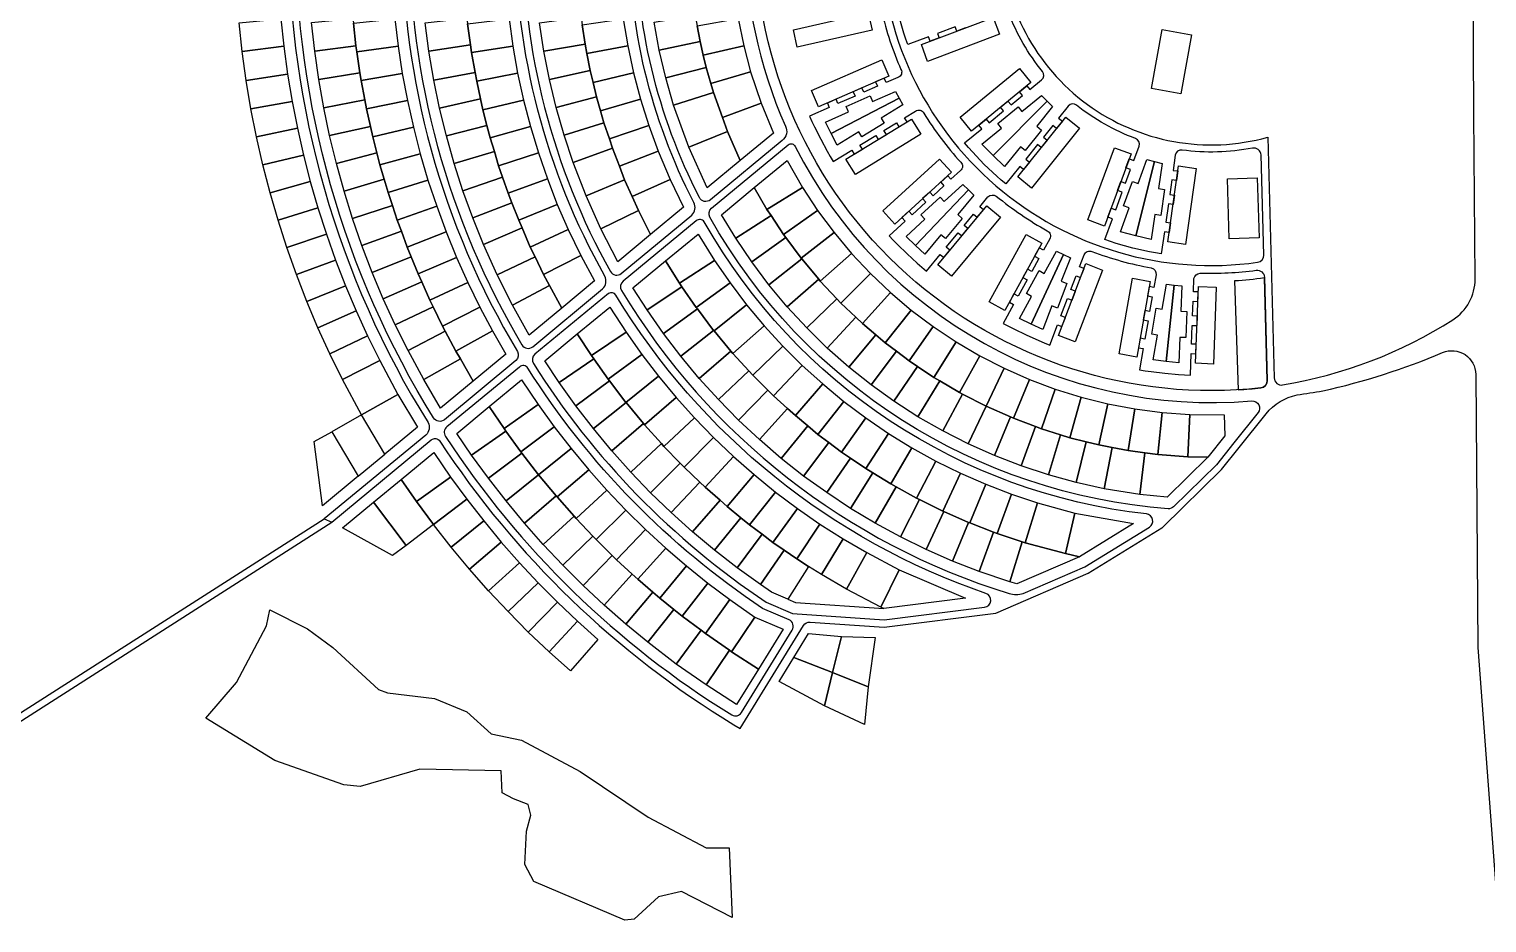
# Model space of a CAD drawing. Header units: millimetres. Extents: x -2529 to 8314, y -4885 to 3935.
# Drawn here: x -354 to 867, y -2518 to -1770 of the extents above; entities that cross this region are included whole.
import ezdxf

# ---------------------------------------------------------------- set-up
doc = ezdxf.new("R2010")
doc.units = ezdxf.units.MM
for name, color, linetype, true_color in [('благоустройство_внутридворовые_дороги', 18, 'Continuous', 0x000000), ('благоустройство_спорт', 18, 'Continuous', 0x000000), ('дома_зона застройки', 18, 'Continuous', 0x000000), ('Участки_зона_Ж_1_1_18_08_034001_2518', 18, 'Continuous', 0x000000)]:
    doc.layers.add(name, color=color, linetype=linetype, true_color=true_color)
doc.layers.add('торговый_центр_здание', color=250, linetype='Continuous', transparency=0.4)

msp = doc.modelspace()

# ---------------------------------------------------------------- linework, layer by layer
at = {"layer": 'благоустройство_внутридворовые_дороги'}
for points in [[(460.4, -1697.1, 0.485066), (683.4, -1860.2), (688.9, -2061.9, 0.454932), (695.9, -2067.7, 0.101008), (838.5, -2013.1, 0.258316), (857.1, -1979), (856.1, -1840.6), (853.9, -1400.1, 0.257989)], [(-15.2, -2095.4, -0.140411), (-130.6, -1688.8, -0.413445), (-124.6, -1682.8), (-49.2, -1682.8, -0.341353), (-41.6, -1688.8, 0.136717), (55, -2039.6, -0.322362), (53.7, -2047.3), (-6.2, -2096.9, -0.454331), (-15.2, -2095.4, 0.142692)], [(58.8, -2034.2, 0.460125), (67.8, -2035.7), (126.4, -1987.2, 0.328711), (128.2, -1976.6, -0.129688), (53.4, -1688.7, 0.391191), (47.8, -1682.7), (-29.6, -1682.8, 0.413265), (-35.6, -1688.8, 0.135684), (58.8, -2034.2, 0.138336)], [(132.9, -1972.7, 0.468048), (142, -1974.4), (201, -1925.6, 0.331334), (202.7, -1914.8, -0.120891), (148.3, -1688.7, 0.412127), (142.4, -1682.7), (65.4, -1682.7, 0.413073), (59.4, -1688.7, 0.129217), (132.9, -1972.7, 0.132383)], [(-136.6, -1691.8, 0.13968), (-19.8, -2099.3, -0.342038), (-21.7, -2109.7), (-106.8, -2180), (-100.5, -2182.6), (-17.1, -2113.7, -0.429797), (-10, -2114.7, 0.112035), (236.4, -2352.3), (241.6, -2355.4), (294.7, -2269.1, -0.279244), (300.3, -2266.3), (362.3, -2270.7), (455.6, -2258.8), (532.9, -2225.5), (594.8, -2187.4, 0.05626), (595.9, -2186.6), (644.8, -2138.6), (659.6, -2120.1), (682.2, -2091.8, -0.17717), (708, -2076.1, 0.002751), (729.6, -2072.7, 0.044907), (829.9, -2040.6, -0.534422), (857.6, -2058.9), (859.3, -2287.6), (876.8, -2518.3)], [(360.1, -1754.6, 0.045556), (376.2, -1803.5, -0.491257), (373.7, -1810.1), (363.8, -1814.4), (362.2, -1810.7), (354.9, -1813.9), (356.5, -1817.6), (345.2, -1822.6), (343.6, -1818.9), (336.2, -1822.1), (337.8, -1825.8), (323.5, -1832), (321.9, -1828.3), (314.6, -1831.6), (316.2, -1835.2), (299.6, -1842.5), (301.7, -1847), (303.9, -1851.6), (309, -1861.8), (314.5, -1871.9), (317, -1876.3), (317, -1876.3), (319.5, -1880.6), (335, -1871.1), (337.1, -1874.5), (343.9, -1870.3), (341.8, -1866.9), (355.1, -1858.8), (357.2, -1862.2), (364, -1858), (361.9, -1854.6), (372.4, -1848.1), (374.5, -1851.5), (381.3, -1847.3), (379.2, -1843.9), (388.5, -1838.3, -0.442472), (395.3, -1840, 0.045603), (426.3, -1881.2, -0.450477), (426.1, -1888.2), (418.1, -1895.5), (415.4, -1892.5), (409.5, -1897.9), (412.2, -1900.9), (403.1, -1909.2), (400.4, -1906.2), (394.4, -1911.6), (397.2, -1914.6), (385.6, -1925.1), (382.9, -1922.2), (377, -1927.6), (379.7, -1930.5), (366.3, -1942.7), (369.8, -1946.4), (373.3, -1950), (381.5, -1958), (389.9, -1965.8), (393.7, -1969.1), (393.7, -1969.1), (397.5, -1972.4), (409, -1958.5), (412.1, -1961), (417.2, -1954.9), (414.1, -1952.3), (424.1, -1940.3), (427.2, -1942.8), (432.3, -1936.7), (429.2, -1934.1), (437.1, -1924.6), (440.2, -1927.2), (445.3, -1921), (442.2, -1918.5), (449.1, -1910.1, -0.320327), (456.1, -1909.6, 0.045664), (498.8, -1938.6, -0.425433), (500.8, -1945.3), (495.6, -1954.8), (492.1, -1952.9), (488.2, -1959.9), (491.7, -1961.9), (485.8, -1972.6), (482.3, -1970.7), (478.4, -1977.7), (482, -1979.7), (474.4, -1993.3), (470.9, -1991.4), (467.1, -1998.4), (470.6, -2000.4), (461.9, -2016.2), (466.3, -2018.6), (470.7, -2020.8), (481.1, -2025.8), (491.6, -2030.5), (496.2, -2032.4), (500.9, -2034.3), (507.3, -2017.4), (511.1, -2018.8), (514, -2011.3), (510.2, -2009.9), (515.7, -1995.3), (519.5, -1996.7), (522.4, -1989.3), (518.6, -1987.8), (523, -1976.3), (526.7, -1977.7), (529.6, -1970.3), (525.8, -1968.8), (529.7, -1958.7, -0.419808), (536.1, -1955.9, 0.045622), (585.9, -1969.7, -0.370806), (590, -1975.4), (588.1, -1986.1), (584.1, -1985.4), (582.7, -1993.2), (586.7, -1993.9), (584.5, -2006.1), (580.6, -2005.4), (579.2, -2013.2), (583.2, -2013.9), (580.4, -2029.3), (576.5, -2028.6), (575.1, -2036.5), (579, -2037.2), (575.9, -2055), (580.8, -2055.8), (585.8, -2056.5), (597.2, -2057.9), (608.7, -2059), (613.7, -2059.3), (618.6, -2059.6), (619.3, -2041.5), (623.3, -2041.6), (623.6, -2033.6), (619.6, -2033.5), (620.2, -2017.9), (624.2, -2018), (624.5, -2010), (620.5, -2009.9), (620.9, -1997.6), (624.9, -1997.7), (625.2, -1989.7), (621.2, -1989.6), (621.6, -1978.7, -0.304827), (626.8, -1974, 0.041555), (673.8, -1971.7, -0.445525), (680.6, -1977.5), (682.9, -2064.1, -0.390301), (677.6, -2070.2, -0.447208), (254.5, -1690.5, -0.423116)], [(359.3, -1693.8, 0.452605), (674.9, -1965, 0.381503), (680.1, -1958.9), (677.8, -1875.1, 0.462873), (670.6, -1869.4, -0.081623), (611.7, -1871, 0.412647), (606, -1875.3), (604.2, -1888), (608.2, -1888.5), (607.1, -1896.5), (603.1, -1895.9), (601.4, -1908.1), (605.4, -1908.7), (604.3, -1916.6), (600.3, -1916), (598.1, -1931.5), (602.1, -1932), (600.9, -1940), (597, -1939.4), (594.3, -1957.9), (589.4, -1957.1), (584.5, -1956.2), (570.4, -1953.1), (556.4, -1949.2), (551.7, -1947.6), (546.9, -1946), (546.9, -1946), (553.4, -1928.5), (549.6, -1927.1), (552.4, -1919.6), (556.1, -1921), (561.5, -1906.3), (557.7, -1904.9), (560.5, -1897.4), (564.3, -1898.8), (568.5, -1887.2), (564.7, -1885.8), (567.5, -1878.3), (571.2, -1879.7), (575.7, -1867.7, 0.412647), (572.7, -1861.3, -0.078405), (523.3, -1833.4, 0.412647), (516.3, -1834.2), (508.3, -1844.2), (511.4, -1846.7), (506.4, -1853), (503.3, -1850.5), (495.6, -1860.1), (498.7, -1862.6), (493.7, -1868.8), (490.6, -1866.3), (480.8, -1878.5), (484, -1881), (479, -1887.3), (475.8, -1884.8), (464.2, -1899.4), (460.3, -1896.2), (456.6, -1892.9), (446, -1883), (432.7, -1868.8), (429.4, -1865), (429.4, -1865), (443.9, -1853.2), (441.4, -1850.1), (447.6, -1845), (450.1, -1848.1), (462.2, -1838.2), (459.6, -1835.1), (465.8, -1830.1), (468.4, -1833.2), (477.9, -1825.4), (475.4, -1822.3), (481.6, -1817.2), (484.1, -1820.3), (494, -1812.2, 0.412647), (494.8, -1805.2, -0.078417), (466.4, -1756.1, 0.412647)]]:
    msp.add_lwpolyline(points, format="xyb", dxfattribs=at)
for points in [[(245.6, -1690.2, 0.106315), (279.5, -1850.9, -0.358213), (276.7, -1863.1), (216.6, -1912.7, -0.479156), (207.4, -1910.8, -0.120211), (154.3, -1688.7, -0.412833), (160.3, -1682.7), (238.3, -1682.7, -0.420292)], [(675.3, -2090.9), (654.9, -2116.3), (640.4, -2134.6), (604.6, -2169.7, -0.21595), (599.9, -2171.4, -0.250759), (216.2, -1927.2, -0.362998), (217.6, -1919.7), (281.8, -1866.6, -0.478902), (287.6, -1867.9, 0.306064), (670.1, -2081.1, -0.658552)], [(581.8, -2175.8, -0.240391), (211.5, -1931.1, 0.453), (204.8, -1930.3), (143.5, -1980.9, 0.371417), (142.2, -1988.6, 0.184563), (466.8, -2242.3, 0.165871), (478.7, -2242.3), (530.1, -2220.1), (584.3, -2186.8, 0.713509)], [(446.2, -2253.9, 0.794182), (447.4, -2242.3, -0.175948), (137.5, -1992.5, 0.406063), (131.2, -1991.1), (69.6, -2042, 0.377523), (68.4, -2049.8, 0.10499), (263.3, -2249.6), (285.5, -2259.2), (362.1, -2264.6)], [(285.2, -2273.1, 0.45699), (282.5, -2264.5), (260.4, -2254.9, -0.104905), (63.7, -2053.7, 0.474893), (56.7, -2052.7), (-4.1, -2102.9, 0.382011), (-5.3, -2110.8, 0.110293), (234.5, -2344.1, 0.414166), (242.7, -2342.1)]]:
    msp.add_lwpolyline(points, format="xyb", close=True, dxfattribs=at)
for points in [[(430.4, -1768.6), (422.9, -1771.5), (421.5, -1767.7), (406.9, -1773.3), (408.3, -1777), (400.8, -1779.8), (399.4, -1776.1), (381.9, -1782.7), (380.3, -1778), (378.7, -1773.2), (374.6, -1759.3)], [(-1443.1, -2402.5), (-977.6, -2294.6), (-965.3, -2292.6), (-949.8, -2292.4), (-872, -2300.6), (-710.2, -2320.1), (-666.1, -2328.1), (-584.9, -2347.2), (-487.8, -2391.3), (-463, -2392.2), (-417.9, -2378.4), (-106.8, -2180)], [(-1441.7, -2408.3), (-976.4, -2300.5), (-964.8, -2298.6), (-950.1, -2298.4), (-872.7, -2306.6), (-711.1, -2326.1), (-667.3, -2334), (-586.8, -2352.9), (-489.2, -2397.2), (-462.3, -2398.2), (-415.4, -2383.9), (-100.5, -2182.6)]]:
    msp.add_lwpolyline(points, dxfattribs=at)
at = {"layer": 'благоустройство_спорт'}
for points in [[(317.9, -1857.2), (312.9, -1847.6), (332.3, -1839.1), (330.3, -1834.5), (350.4, -1825.7), (352.4, -1830.3), (371.8, -1821.8), (374.8, -1827.4)], [(317.9, -1857.2), (374.8, -1827.4), (377.8, -1833.1), (359.7, -1844.2), (362.3, -1848.4), (343.6, -1860), (341, -1855.7), (322.9, -1866.8)], [(453.5, -1875.4), (444, -1866), (460.4, -1852.6), (457.3, -1848.7), (474.3, -1834.8), (477.5, -1838.7), (493.9, -1825.2), (498.6, -1829.9)], [(453.5, -1875.4), (498.6, -1829.9), (503.2, -1834.5), (490, -1851.1), (494, -1854.2), (480.2, -1871.4), (476.3, -1868.3), (463, -1884.8)], [(573, -1942.7), (560, -1939.4), (567.3, -1919.5), (562.6, -1917.8), (570.2, -1897.2), (574.9, -1898.9), (582.2, -1879), (588.6, -1880.6)], [(573, -1942.7), (588.6, -1880.6), (595, -1882.2), (592, -1903.2), (596.9, -1903.9), (593.9, -1925.7), (588.9, -1925), (585.9, -1945.9)], [(388.4, -1950.8), (380.5, -1943.3), (396.2, -1929), (392.8, -1925.3), (409.1, -1910.5), (412.4, -1914.2), (428.1, -1899.9), (432.7, -1904.3)], [(388.4, -1950.8), (432.7, -1904.3), (437.3, -1908.7), (423.8, -1925), (427.6, -1928.2), (413.6, -1945.1), (409.7, -1941.9), (396.2, -1958.3)], [(485.3, -2016.7), (475.5, -2012.2), (485.7, -1993.6), (481.3, -1991.2), (491.9, -1971.9), (496.3, -1974.4), (506.5, -1955.8), (512.3, -1958.5)], [(495.1, -2021.3), (485.3, -2016.7), (512.3, -1958.5), (518.1, -1961.2), (510.5, -1980.9), (515.2, -1982.7), (507.4, -2003.3), (502.7, -2001.5)], [(590.1, -2003.4), (595, -2004.3), (598.7, -1983.4), (605, -1984.1), (598.3, -2048), (587.5, -2046.8), (591.2, -2026), (586.3, -2025.1)], [(605, -1984.1), (611.4, -1984.8), (610.6, -2006), (615.6, -2006.1), (614.8, -2028.1), (609.8, -2027.9), (609, -2049.1), (598.3, -2048)]]:
    msp.add_lwpolyline(points, close=True, dxfattribs=at)
msp.add_lwpolyline([(658.7, -2071.8, 0.012438), (677.6, -2070.2, 0.390301), (682.9, -2064.1), (680.6, -1978.1, -0.019446), (655.7, -1980.6)], format="xyb", close=True, dxfattribs=at)
at = {"layer": 'дома_зона застройки'}
for points in [[(286.1, -1770.3), (348.8, -1756.1), (352.1, -1770.6), (289.4, -1784.9)], [(393.3, -1782.7), (453.5, -1759.9), (458.8, -1773.9), (398.6, -1796.7)], [(301.3, -1821.1), (360.2, -1795.3), (366.2, -1809), (307.3, -1834.8)], [(425.7, -1843.5), (475.5, -1802.8), (485, -1814.4), (435.2, -1855.1)], [(474, -1893.5), (514.2, -1843.3), (525.9, -1852.6), (485.7, -1902.9)], [(330.2, -1878.7), (385.1, -1845), (392.9, -1857.8), (338.1, -1891.5)], [(361, -1921.9), (408.5, -1878.5), (418.6, -1889.6), (371.1, -1933)], [(555, -1869), (569, -1874.2), (546.8, -1934.6), (532.8, -1929.5)], [(608.8, -1884.2), (623.6, -1886.3), (614.6, -1950), (599.8, -1947.9)], [(407, -1967.2), (448.1, -1917.6), (459.6, -1927.2), (418.5, -1976.7)], [(450.1, -1998.2), (481.1, -1941.8), (494.2, -1949), (463.2, -2005.4)], [(508.3, -2026.3), (531.2, -1966.1), (545.1, -1971.5), (522.2, -2031.6)], [(559, -2041.8), (570.2, -1978.4), (584.9, -1981), (573.7, -2044.4)], [(623, -2049.6), (625.4, -1985.3), (640.3, -1985.8), (638, -2050.2)]]:
    msp.add_lwpolyline(points, close=True, dxfattribs=at)
at = {"layer": 'торговый_центр_здание'}
for points in [[(610.7, -1823.9), (586.1, -1819.4), (595.1, -1769.9), (619.7, -1774.4)], [(676.2, -1944.6), (651.2, -1945.4), (649.6, -1895), (674.6, -1894.2)]]:
    msp.add_lwpolyline(points, close=True, dxfattribs=at)
at = {"layer": 'Участки_зона_Ж_1_1_18_08_034001_2518'}
for points in [[(-175.4, -1788.3), (-177.9, -1764.4), (-143.1, -1761.2), (-140.7, -1784.1)], [(-114.8, -1788.1), (-117.4, -1764.2), (-82.8, -1760.8), (-82.4, -1764.8), (-80.2, -1783.7)], [(-79.6, -1788.8), (-80.2, -1783.7), (-82.4, -1764.8), (-47.6, -1761.2), (-44.9, -1784)], [(-19.1, -1788.1), (-22.2, -1764.3), (12.7, -1760.4), (13.2, -1765.3), (15.7, -1782.9)], [(16.6, -1789.4), (15.7, -1782.9), (13.2, -1765.3), (48, -1761.2), (51.1, -1783.9)], [(73.6, -1764.4), (108.3, -1759.8), (109.2, -1766), (111.7, -1782.2), (77.2, -1788.2)], [(109.2, -1766), (143.7, -1761), (147.5, -1783.7), (113.2, -1790.2), (111.7, -1782.2)], [(173.7, -1787.3), (169.4, -1763.8), (204, -1758.4), (205.6, -1767), (208, -1780.1)], [(205.6, -1767), (239.8, -1760.9), (244.5, -1783.6), (210.7, -1791.6), (208, -1780.1)], [(77.2, -1788.2), (111.7, -1782.2), (113.2, -1790.2), (116, -1804.4), (81.8, -1811.8)], [(179.2, -1810.6), (173.7, -1787.3), (208, -1780.1), (210.7, -1791.6), (213, -1801.7)], [(-172.1, -1812.7), (-175.4, -1788.3), (-140.7, -1784.1), (-137.5, -1807.5)], [(-111.4, -1811.8), (-114.8, -1788.1), (-80.2, -1783.7), (-79.6, -1788.8), (-76.9, -1806.3)], [(-75.9, -1812.7), (-76.9, -1806.3), (-79.6, -1788.8), (-44.9, -1784), (-41.4, -1806.8)], [(-15, -1812.4), (-19.1, -1788.1), (15.7, -1782.9), (16.6, -1789.4), (19.5, -1805.9)], [(20.9, -1813.4), (19.5, -1805.9), (16.6, -1789.4), (51.1, -1783.9), (55.2, -1806.6)], [(113.2, -1790.2), (147.5, -1783.7), (152.3, -1806.2), (118.4, -1814.3), (116, -1804.4)], [(210.7, -1791.6), (244.5, -1783.6), (250.3, -1805.4), (217, -1815.3), (213, -1801.7)], [(-107.2, -1835.5), (-111.4, -1811.8), (-76.9, -1806.3), (-75.9, -1812.7), (-72.9, -1828.8)], [(-71.4, -1836.4), (-72.9, -1828.8), (-75.9, -1812.7), (-41.4, -1806.8), (-37.1, -1829.4)], [(-10.2, -1835.9), (-15, -1812.4), (19.5, -1805.9), (20.9, -1813.4), (24.1, -1828.2)], [(26.1, -1837.2), (24.1, -1828.2), (20.9, -1813.4), (55.2, -1806.6), (60.1, -1829.1)], [(81.8, -1811.8), (116, -1804.4), (118.4, -1814.3), (121.3, -1826.4), (87.5, -1835.3)], [(118.4, -1814.3), (152.3, -1806.2), (158.2, -1828.4), (124.6, -1838), (121.3, -1826.4)], [(185.8, -1833.5), (179.2, -1810.6), (213, -1801.7), (217, -1815.3), (219.2, -1822.9)], [(217, -1815.3), (250.3, -1805.4), (259.1, -1831.6), (226.7, -1843.7), (219.2, -1822.9)], [(-168.2, -1836.4), (-172.1, -1812.7), (-137.5, -1807.5), (-133.7, -1830.2)], [(-163.5, -1860), (-168.2, -1836.4), (-133.7, -1830.2), (-129.3, -1852.7)], [(-102.3, -1858.9), (-107.2, -1835.5), (-72.9, -1828.8), (-71.4, -1836.4), (-68.1, -1851.2)], [(-66.1, -1860), (-68.1, -1851.2), (-71.4, -1836.4), (-37.1, -1829.4), (-32.1, -1851.8)], [(-10.2, -1835.9), (24.1, -1828.2), (26.1, -1837.2), (29.5, -1850.3), (-4.5, -1859.2)], [(32.2, -1860.8), (29.5, -1850.3), (26.1, -1837.2), (60.1, -1829.1), (65.9, -1851.3)], [(87.5, -1835.3), (121.3, -1826.4), (124.6, -1838), (127.5, -1848.1), (94.1, -1858.4)], [(124.6, -1838), (158.2, -1828.4), (165, -1850.3), (132, -1861.5), (127.5, -1848.1)], [(198.6, -1868.6), (185.8, -1833.5), (219.2, -1822.9), (226.7, -1843.7), (230.9, -1855.4)], [(226.7, -1843.7), (259.1, -1831.6), (269.4, -1856.7), (241.6, -1879.7), (230.9, -1855.4)], [(-158.2, -1883.4), (-163.5, -1860), (-129.3, -1852.7), (-124.2, -1875.2)], [(-96.6, -1882.3), (-102.3, -1858.9), (-68.1, -1851.2), (-66.1, -1860), (-62.7, -1873.4)], [(-60.1, -1883.4), (-62.7, -1873.4), (-66.1, -1860), (-32.1, -1851.8), (-26.4, -1874.1)], [(-4.5, -1859.2), (29.5, -1850.3), (32.2, -1860.8), (35.7, -1872.1), (2, -1882.3)], [(39.3, -1884.1), (35.7, -1872.1), (32.2, -1860.8), (65.9, -1851.3), (72.6, -1873.3)], [(94.1, -1858.4), (127.5, -1848.1), (132, -1861.5), (134.7, -1869.5), (101.7, -1881.3)], [(132, -1861.5), (165, -1850.3), (172.9, -1871.9), (140.5, -1884.6), (134.7, -1869.5)], [(198.6, -1868.6), (230.9, -1855.4), (241.6, -1879.7), (214, -1902.6)], [(-152.2, -1906.7), (-158.2, -1883.4), (-124.2, -1875.2), (-118.5, -1897.4)], [(-90.2, -1905.4), (-96.6, -1882.3), (-62.7, -1873.4), (-60.1, -1883.4), (-56.5, -1895.4)], [(-53.3, -1906.6), (-56.5, -1895.4), (-60.1, -1883.4), (-26.4, -1874.1), (-19.9, -1896.2)], [(9.4, -1905.1), (2, -1882.3), (35.7, -1872.1), (39.3, -1884.1), (42.6, -1893.8)], [(47.2, -1907.1), (42.6, -1893.8), (39.3, -1884.1), (72.6, -1873.3), (80.1, -1895.1)], [(101.7, -1881.3), (134.7, -1869.5), (140.5, -1884.6), (144.8, -1895.9), (112.5, -1909.4)], [(151.2, -1910), (144.8, -1895.9), (140.5, -1884.6), (172.9, -1871.9), (182.9, -1895.7)], [(264, -1920.7), (253.4, -1902.4), (280.8, -1879.8), (293.8, -1902.3)], [(-145.5, -1929.8), (-152.2, -1906.7), (-118.5, -1897.4), (-112.1, -1919.5)], [(-83.1, -1928.3), (-90.2, -1905.4), (-56.5, -1895.4), (-53.3, -1906.6), (-49.7, -1917.3)], [(-45.6, -1929.6), (-49.7, -1917.3), (-53.3, -1906.6), (-19.9, -1896.2), (-12.6, -1918)], [(9.4, -1905.1), (42.6, -1893.8), (47.2, -1907.1), (50.4, -1915.2), (17.6, -1927.7)], [(47.2, -1907.1), (80.1, -1895.1), (88.4, -1916.5), (56.1, -1929.8), (50.4, -1915.2)], [(112.5, -1909.4), (144.8, -1895.9), (151.2, -1910), (156.4, -1921.7), (124.9, -1936.9)], [(156.4, -1921.7), (151.2, -1910), (182.9, -1895.7), (194.2, -1918.9), (166.6, -1941.7)], [(237.8, -1944.8), (226, -1925.1), (253.4, -1902.4), (264, -1920.7), (267.5, -1925.9)], [(277.8, -1941.6), (267.5, -1925.9), (264, -1920.7), (293.8, -1902.3), (306.4, -1921.5)], [(26.6, -1950), (17.6, -1927.7), (50.4, -1915.2), (56.1, -1929.8), (58.9, -1936.2)], [(65.8, -1952.2), (58.9, -1936.2), (56.1, -1929.8), (88.4, -1916.5), (97.6, -1937.6)], [(-138.2, -1952.6), (-145.5, -1929.8), (-112.1, -1919.5), (-105, -1941.4)], [(-75.2, -1951), (-83.1, -1928.3), (-49.7, -1917.3), (-45.6, -1929.6), (-42.2, -1938.9)], [(-37.3, -1952.2), (-42.2, -1938.9), (-45.6, -1929.6), (-12.6, -1918), (-4.7, -1939.6)], [(124.9, -1936.9), (156.4, -1921.7), (166.6, -1941.7), (139.1, -1964.5)], [(237.8, -1944.8), (267.5, -1925.9), (277.8, -1941.6), (279.8, -1944.3), (251.3, -1964.7)], [(292.7, -1961.6), (279.8, -1944.3), (277.8, -1941.6), (306.4, -1921.5), (320.2, -1940)], [(-66.6, -1973.4), (-75.2, -1951), (-42.2, -1938.9), (-37.3, -1952.2), (-34, -1960.3)], [(-28.2, -1974.6), (-34, -1960.3), (-37.3, -1952.2), (-4.7, -1939.6), (4, -1960.9)], [(38.1, -1975.5), (26.6, -1950), (58.9, -1936.2), (65.8, -1952.2), (69.8, -1960.4)], [(76.9, -1975.2), (69.8, -1960.4), (65.8, -1952.2), (97.6, -1937.6), (108.1, -1959.3)], [(308.7, -1980.8), (307.4, -1979.2), (293.1, -1962.2), (292.7, -1961.6), (320.2, -1940), (334.9, -1957.6)], [(-130.1, -1975.3), (-138.2, -1952.6), (-105, -1941.4), (-97.3, -1963.1)], [(190.8, -1982.6), (179.1, -1963.8), (206.4, -1941.3), (220.1, -1963.4)], [(265.7, -1983.9), (251.3, -1964.7), (279.8, -1944.3), (292.7, -1961.6), (293.1, -1962.2)], [(-121.4, -1997.7), (-130.1, -1975.3), (-97.3, -1963.1), (-89, -1984.6)], [(-57.3, -1995.5), (-66.6, -1973.4), (-34, -1960.3), (-28.2, -1974.6), (-25.1, -1981.4)], [(-18.3, -1996.7), (-25.1, -1981.4), (-28.2, -1974.6), (4, -1960.9), (13.4, -1981.9)], [(50.9, -2001), (38.1, -1975.5), (69.8, -1960.4), (76.9, -1975.2), (82, -1984.5)], [(92.1, -2003.3), (82, -1984.5), (76.9, -1975.2), (108.1, -1959.3), (119.5, -1980.6)], [(163.6, -2004.9), (151.8, -1986.4), (179.1, -1963.8), (190.8, -1982.6), (192.8, -1985.5)], [(204.8, -2002.8), (192.8, -1985.5), (190.8, -1982.6), (220.1, -1963.4), (233.1, -1982.3)], [(281, -2002.3), (265.7, -1983.9), (293.1, -1962.2), (307.4, -1979.2)], [(325.8, -1999.1), (322.5, -1995.5), (308.7, -1980.8), (334.9, -1957.6), (350.7, -1974.4)], [(344, -2016.3), (338.4, -2011), (325.8, -1999.1), (350.7, -1974.4), (367.4, -1990.2)], [(-112.1, -2019.8), (-121.4, -1997.7), (-89, -1984.6), (-80.1, -2005.7)], [(-47.3, -2017.3), (-57.3, -1995.5), (-25.1, -1981.4), (-18.3, -1996.7), (-15.6, -2002.2)], [(-7.7, -2018.4), (-15.6, -2002.2), (-18.3, -1996.7), (13.4, -1981.9), (23.5, -2002.5)], [(64.8, -2025.9), (50.9, -2001), (82, -1984.5), (92.1, -2003.3)], [(177.3, -2024.6), (163.6, -2004.9), (192.8, -1985.5), (204.8, -2002.8), (205.7, -2004)], [(219.7, -2022.4), (219.3, -2022), (205.7, -2004), (204.8, -2002.8), (233.1, -1982.3), (247, -2000.6)], [(297.3, -2020), (281, -2002.3), (307.4, -1979.2), (308.7, -1980.8), (322.5, -1995.5)], [(-36.6, -2038.8), (-47.3, -2017.3), (-15.6, -2002.2), (-7.7, -2018.4), (-5.4, -2022.7)], [(235.4, -2041.3), (233.7, -2039.3), (219.7, -2022.4), (247, -2000.6), (261.8, -2018.3)], [(297.3, -2020), (322.5, -1995.5), (325.8, -1999.1), (338.4, -2011), (314.5, -2036.8)], [(363.1, -2032.5), (355.1, -2025.7), (344, -2016.3), (367.4, -1990.2), (384.9, -2005.1)], [(-102.1, -2041.7), (-112.1, -2019.8), (-80.1, -2005.7), (-70.5, -2026.7)], [(3.4, -2039.3), (-5.4, -2022.7), (-7.7, -2018.4), (23.5, -2002.5), (34.1, -2022.5)], [(105.1, -2025), (132.4, -2002.5), (146, -2023.4), (117, -2043.1)], [(191.9, -2043.7), (177.3, -2024.6), (205.7, -2004), (219.3, -2022)], [(338.4, -2011), (344, -2016.3), (355.1, -2025.7), (332.5, -2052.7), (314.5, -2036.8)], [(383, -2047.5), (372.4, -2039.5), (363.1, -2032.5), (384.9, -2005.1), (403.3, -2018.9)], [(-23.4, -2063.2), (-36.6, -2038.8), (-5.4, -2022.7), (3.4, -2039.3), (7.2, -2045.9)], [(18, -2064.6), (7.2, -2045.9), (3.4, -2039.3), (34.1, -2022.5), (45.3, -2042)], [(90.1, -2065.8), (77.9, -2047.4), (105.1, -2025), (117, -2043.1), (119, -2045.9)], [(117, -2043.1), (146, -2023.4), (159.2, -2042.2), (131.1, -2063), (119, -2045.9)], [(207.2, -2062.2), (191.9, -2043.7), (219.3, -2022), (219.7, -2022.4), (233.7, -2039.3)], [(252.1, -2059.5), (248.8, -2056), (235.4, -2041.3), (261.8, -2018.3), (277.3, -2035.3)], [(351.2, -2067.6), (332.5, -2052.7), (355.1, -2025.7), (363.1, -2032.5), (372.4, -2039.5)], [(403.3, -2018.9), (422.5, -2031.7), (403.8, -2061.4), (390, -2052.2), (383, -2047.5)], [(-91.5, -2063.2), (-102.1, -2041.7), (-70.5, -2026.7), (-60.3, -2047.3)], [(277.3, -2035.3), (293.6, -2051.5), (269.5, -2076.9), (264.6, -2072), (252.1, -2059.5)], [(422.5, -2031.7), (442.3, -2043.3), (425.4, -2074.1), (408.7, -2064.3), (403.8, -2061.4)], [(-75.6, -2092.8), (-91.5, -2063.2), (-60.3, -2047.3), (-45.1, -2075.6)], [(-23.4, -2063.2), (7.2, -2045.9), (18, -2064.6), (-9.3, -2087.1)], [(104, -2085.3), (90.1, -2065.8), (119, -2045.9), (131.1, -2063), (132.2, -2064.4)], [(131.1, -2063), (159.2, -2042.2), (173.2, -2060.5), (145.9, -2082.3), (132.2, -2064.4)], [(223.3, -2080), (207.2, -2062.2), (233.7, -2039.3), (235.4, -2041.3), (248.8, -2056)], [(370.2, -2081.3), (351.2, -2067.6), (372.4, -2039.5), (383, -2047.5), (390, -2052.2)], [(442.3, -2043.3), (462.8, -2053.8), (447.6, -2085.5), (427.9, -2075.4), (425.4, -2074.1)], [(173.2, -2060.5), (187.9, -2078.2), (161.5, -2101), (160.6, -2100), (146, -2082.5), (145.9, -2082.3)], [(240.1, -2097.1), (223.3, -2080), (248.8, -2056), (252.1, -2059.5), (264.6, -2072)], [(293.6, -2051.5), (310.7, -2066.9), (287.8, -2093.4), (281.1, -2087.4), (269.5, -2076.9)], [(370.2, -2081.3), (390, -2052.2), (403.8, -2061.4), (408.7, -2064.3), (390.4, -2094.3)], [(462.8, -2053.8), (483.8, -2063.1), (470.5, -2095.6), (468, -2094.5), (447.7, -2085.5), (447.6, -2085.5)], [(483.8, -2063.1), (505.4, -2071.2), (493.9, -2104.5), (488.8, -2102.5), (470.5, -2095.6)], [(43.8, -2104.3), (31.4, -2085.9), (58.5, -2063.5), (72.5, -2084.2)], [(104, -2085.3), (132.2, -2064.4), (145.9, -2082.3), (146, -2082.5), (118.7, -2104.3)], [(257.7, -2113.5), (240.1, -2097.1), (264.6, -2072), (269.5, -2076.9), (281.1, -2087.4)], [(310.7, -2066.9), (328.4, -2081.6), (306.7, -2109.1), (298.2, -2102), (287.8, -2093.4)], [(411.2, -2106.2), (390.4, -2094.3), (408.7, -2064.3), (425.4, -2074.1), (427.9, -2075.4)], [(411.2, -2106.2), (427.9, -2075.4), (447.6, -2085.5), (447.7, -2085.5), (432.6, -2117.1)], [(505.4, -2071.2), (527.3, -2078), (517.8, -2111.9), (509.8, -2109.4), (493.9, -2104.5)], [(-56, -2125.7), (-75.6, -2092.8), (-45.1, -2075.6), (-28.7, -2103.2)], [(4.2, -2108.3), (31.4, -2085.9), (43.8, -2104.3), (45.3, -2106.4), (16.6, -2126.5)], [(43.8, -2104.3), (72.5, -2084.2), (85.9, -2102.9), (57.9, -2123.8), (45.3, -2106.4)], [(134, -2122.8), (118.7, -2104.3), (146, -2082.5), (160.6, -2100)], [(187.9, -2078.2), (203.3, -2095.3), (177.7, -2119.2), (175.7, -2116.9), (161.5, -2101)], [(275.9, -2129.2), (257.7, -2113.5), (281.1, -2087.4), (287.8, -2093.4), (298.2, -2102)], [(328.4, -2081.6), (346.8, -2095.4), (326.4, -2123.9), (315.9, -2115.9), (306.7, -2109.1)], [(432.6, -2117.1), (447.7, -2085.5), (468, -2094.5), (454.5, -2126.9)], [(527.3, -2078), (549.6, -2083.6), (542.1, -2118), (531.3, -2115.3), (517.8, -2111.9)], [(549.6, -2083.6), (572.2, -2087.8), (566.6, -2122.7), (553, -2120.1), (542.1, -2118)], [(-75.6, -2092.8), (-100.5, -2106.9), (-78.4, -2144.2), (-56, -2125.7)], [(203.3, -2095.3), (219.3, -2111.8), (194.7, -2136.6), (191.4, -2133.3), (177.7, -2119.2)], [(346.8, -2095.4), (365.8, -2108.3), (346.8, -2137.7), (334, -2129), (326.4, -2123.9)], [(454.5, -2126.9), (468, -2094.5), (470.5, -2095.6), (488.8, -2102.5), (476.9, -2135.6)], [(572.2, -2087.8), (595.1, -2090.8), (591.4, -2125.9), (580.6, -2124.5), (566.6, -2122.7)], [(595.1, -2090.8), (618.2, -2092.5), (616.6, -2127.8), (591.4, -2125.9)], [(618.2, -2092.5), (646.8, -2092.7), (647.5, -2110.4), (633.3, -2128.2), (616.6, -2127.8)], [(-78.4, -2144.2), (-108.2, -2168.9), (-115.2, -2115.2), (-100.5, -2106.9)], [(16.6, -2126.5), (45.3, -2106.4), (57.9, -2123.8), (58.7, -2124.9), (30.7, -2145.9)], [(57.9, -2123.8), (85.9, -2102.9), (100, -2121), (72.8, -2143), (58.7, -2124.9)], [(134, -2122.8), (160.6, -2100), (161.5, -2101), (175.7, -2116.9), (150, -2140.7)], [(219.3, -2111.8), (236, -2127.6), (212.3, -2153.4), (207.8, -2149.1), (194.7, -2136.6)], [(294.7, -2144), (275.9, -2129.2), (298.2, -2102), (306.7, -2109.1), (315.9, -2115.9)], [(365.8, -2108.3), (385.4, -2120.4), (367.8, -2150.6), (352.8, -2141.4), (346.8, -2137.7)], [(476.9, -2135.6), (488.8, -2102.5), (493.9, -2104.5), (509.8, -2109.4), (499.7, -2143.1)], [(509.8, -2109.4), (517.8, -2111.9), (531.3, -2115.3), (522.9, -2149.4), (499.7, -2143.1)], [(72.8, -2143), (100, -2121), (114.7, -2138.7), (88.2, -2161.5), (87.4, -2160.6)], [(150, -2140.7), (175.7, -2116.9), (177.7, -2119.2), (191.4, -2133.3), (166.6, -2158)], [(314.1, -2157.9), (294.7, -2144), (315.9, -2115.9), (326.4, -2123.9), (334, -2129)], [(385.4, -2120.4), (405.5, -2131.5), (389.3, -2162.5), (372.1, -2153), (367.8, -2150.6)], [(531.3, -2115.3), (542.1, -2118), (553, -2120.1), (546.3, -2154.6), (522.9, -2149.4)], [(553, -2120.1), (566.6, -2122.7), (580.6, -2124.5), (576.2, -2159.4), (546.3, -2154.6)], [(-42.3, -2146.8), (-15.1, -2124.4), (-1, -2145), (-29.5, -2165.3)], [(30.7, -2145.9), (58.7, -2124.9), (72.8, -2143), (45.5, -2164.9)], [(166.6, -2158), (191.4, -2133.3), (194.7, -2136.6), (207.8, -2149.1), (183.8, -2174.7)], [(236, -2127.6), (253.3, -2142.8), (230.6, -2169.5), (224.7, -2164.3), (212.3, -2153.4)], [(334.1, -2171.1), (314.1, -2157.9), (334, -2129), (346.8, -2137.7), (352.8, -2141.4)], [(405.5, -2131.5), (426.1, -2141.7), (411.4, -2173.4), (391.8, -2163.8), (389.3, -2162.5)], [(580.6, -2124.5), (591.4, -2125.9), (616.6, -2127.8), (633.3, -2128.2), (599.1, -2161.8), (576.2, -2159.4)], [(-65.5, -2166), (-42.3, -2146.8), (-29.5, -2165.3), (-15.2, -2184.6), (-38.3, -2202.1)], [(-29.5, -2165.3), (-1, -2145), (12.7, -2163.5), (-15.2, -2184.6)], [(45.5, -2164.9), (72.8, -2143), (87.4, -2160.6), (60.8, -2183.4)], [(114.7, -2138.7), (130, -2155.9), (104.2, -2179.6), (102.6, -2177.7), (88.2, -2161.5)], [(253.3, -2142.8), (271.1, -2157.4), (249.5, -2184.9), (242.1, -2178.9), (230.6, -2169.5)], [(354.7, -2183.5), (334.1, -2171.1), (352.8, -2141.4), (367.8, -2150.6), (372.1, -2153)], [(426.1, -2141.7), (447.2, -2150.9), (433.9, -2183.3), (432.7, -2182.8), (412.1, -2173.7), (411.4, -2173.4)], [(60.8, -2183.4), (87.4, -2160.6), (88.2, -2161.5), (102.6, -2177.7), (76.7, -2201.4)], [(130, -2155.9), (145.9, -2172.6), (120.9, -2197.2), (118.3, -2194.4), (104.2, -2179.6)], [(183.8, -2174.7), (207.8, -2149.1), (212.3, -2153.4), (224.7, -2164.3), (201.7, -2190.8)], [(271.1, -2157.4), (289.5, -2171.2), (269, -2199.6), (260.1, -2192.8), (249.5, -2184.9)], [(375.8, -2194.9), (354.7, -2183.5), (372.1, -2153), (389.3, -2162.5), (391.8, -2163.8)], [(447.2, -2150.9), (468.7, -2159.2), (456.9, -2192.1), (453.7, -2190.9), (433.9, -2183.3)], [(456.9, -2192.1), (468.7, -2159.2), (490.5, -2166.4), (480.3, -2199.9), (477.7, -2199)], [(-91.6, -2187.5), (-65.5, -2166), (-38.3, -2202.1), (-49.5, -2210.6)], [(-15.2, -2184.6), (12.7, -2163.5), (26.8, -2181.6), (-0.4, -2203.6)], [(145.9, -2172.6), (162.2, -2188.7), (138.1, -2214.1), (134.5, -2210.5), (120.9, -2197.2)], [(220.1, -2206.2), (201.7, -2190.8), (224.7, -2164.3), (230.6, -2169.5), (242.1, -2178.9)], [(289.5, -2171.2), (308.4, -2184.3), (289, -2213.4), (278.5, -2206.1), (269, -2199.6)], [(397.3, -2205.5), (375.8, -2194.9), (391.8, -2163.8), (411.4, -2173.4), (412.1, -2173.7)], [(490.5, -2166.4), (522, -2175), (514, -2209), (480.3, -2199.9)], [(-0.4, -2203.6), (26.8, -2181.6), (41.5, -2199.3), (14.9, -2222)], [(76.7, -2201.4), (102.6, -2177.7), (104.2, -2179.6), (118.3, -2194.4), (93.1, -2218.8)], [(239, -2221), (220.1, -2206.2), (242.1, -2178.9), (249.5, -2184.9), (260.1, -2192.8)], [(308.4, -2184.3), (327.8, -2196.6), (309.6, -2226.5), (298.9, -2219.7), (289, -2213.4)], [(419.3, -2215.2), (397.3, -2205.5), (412.1, -2173.7), (432.7, -2182.8)], [(419.3, -2215.2), (432.7, -2182.8), (433.9, -2183.3), (453.7, -2190.9), (441.7, -2223.9)], [(522, -2175), (570.9, -2183.9), (525.7, -2211.7), (514, -2209)], [(93.1, -2218.8), (118.3, -2194.4), (120.9, -2197.2), (134.5, -2210.5), (110.1, -2235.8)], [(162.2, -2188.7), (179.2, -2204.3), (155.9, -2230.5), (151.2, -2226.1), (138.1, -2214.1)], [(239, -2221), (260.1, -2192.8), (269, -2199.6), (278.5, -2206.1), (258.5, -2235)], [(327.8, -2196.6), (347.7, -2208.2), (330.6, -2238.8), (309.6, -2226.5)], [(467.3, -2232.5), (441.7, -2223.9), (453.7, -2190.9), (456.9, -2192.1), (477.7, -2199)], [(41.5, -2199.3), (56.7, -2216.6), (30.8, -2240.1), (14.9, -2222)], [(179.2, -2204.3), (196.6, -2219.3), (174.2, -2246.2), (168.4, -2241.2), (155.9, -2230.5)], [(258.5, -2235), (278.5, -2206.1), (289, -2213.4), (298.9, -2219.7), (281.4, -2247.1), (267.8, -2241.2)], [(347.7, -2208.2), (374.8, -2222.5), (359.4, -2253.9), (330.6, -2238.8)], [(477.7, -2199), (480.3, -2199.9), (514, -2209), (525.7, -2211.7), (473.2, -2234.3), (467.3, -2232.5)], [(30.8, -2240.1), (56.7, -2216.6), (72.4, -2233.4), (47.2, -2257.6)], [(110.1, -2235.8), (134.5, -2210.5), (138.1, -2214.1), (151.2, -2226.1), (127.7, -2252.2)], [(196.6, -2219.3), (214.5, -2233.7), (193.1, -2261.4), (186.1, -2255.8), (174.2, -2246.2)], [(281.4, -2247.1), (287.8, -2249.9), (361.9, -2255.1), (359.4, -2253.9), (330.6, -2238.8), (309.6, -2226.5), (298.9, -2219.7)], [(64.1, -2274.7), (47.2, -2257.6), (72.4, -2233.4), (88.6, -2249.7)], [(127.7, -2252.2), (151.2, -2226.1), (155.9, -2230.5), (168.4, -2241.2), (145.7, -2268)], [(214.5, -2233.7), (232.9, -2247.5), (212.4, -2275.9), (208.8, -2273.2), (193.1, -2261.4)], [(374.8, -2222.5), (430.4, -2246.4), (361.9, -2255.1), (359.4, -2253.9)], [(145.7, -2268), (168.4, -2241.2), (174.2, -2246.2), (186.1, -2255.8), (164.2, -2283.2)], [(-206, -2346.9), (-180.3, -2316.9), (-155.1, -2269.5), (-152.3, -2256.2), (-120.7, -2272.1), (-99.7, -2287.6), (-61.4, -2322.9), (-53.7, -2325.6), (-14.5, -2330.3), (12.6, -2341.5), (33, -2360), (58.4, -2365.3), (107.6, -2391.6), (164.5, -2429.7), (213.1, -2455.3), (232.3, -2455.5), (235, -2513.9), (192.5, -2492.1), (173.2, -2496.5), (152.9, -2515.3), (145, -2516.1), (68.7, -2483.5), (61.1, -2469.4), (62.6, -2441.6), (66.2, -2428.2), (64, -2419.2), (51.7, -2414.5), (42.3, -2409.4), (41.3, -2391), (-26.7, -2389.6), (-76.6, -2404), (-90.3, -2402.6), (-148.1, -2382.3)], [(64.1, -2274.7), (88.6, -2249.7), (105.3, -2265.6), (81.5, -2291.3)], [(164.2, -2283.2), (186.1, -2255.8), (193.1, -2261.4), (208.8, -2273.2), (188.1, -2301.5)], [(232.9, -2247.5), (253.9, -2262.1), (234.4, -2291.2), (232.6, -2289.9), (212.4, -2275.9)], [(99.4, -2307.3), (81.5, -2291.3), (105.3, -2265.6), (122.4, -2280.9)], [(253.9, -2262.1), (277.5, -2272.3), (257, -2305.7), (234.4, -2291.2)], [(188.1, -2301.5), (208.8, -2273.2), (212.4, -2275.9), (232.6, -2289.9), (213, -2319)], [(286.5, -2295.9), (298.9, -2275.8), (326.5, -2278.4), (319, -2308.7)], [(326.5, -2278.4), (354.7, -2279.2), (348.8, -2320.5), (319, -2308.7)], [(232.6, -2289.9), (234.4, -2291.2), (257, -2305.7), (238.6, -2335.5), (213, -2319)], [(274.1, -2316), (286.5, -2295.9), (319, -2308.7), (312.2, -2336.4)], [(312.2, -2336.5), (319, -2308.7), (348.8, -2320.5), (345.6, -2352.2)]]:
    msp.add_lwpolyline(points, close=True, dxfattribs=at)

doc.saveas('drawing.dxf')
